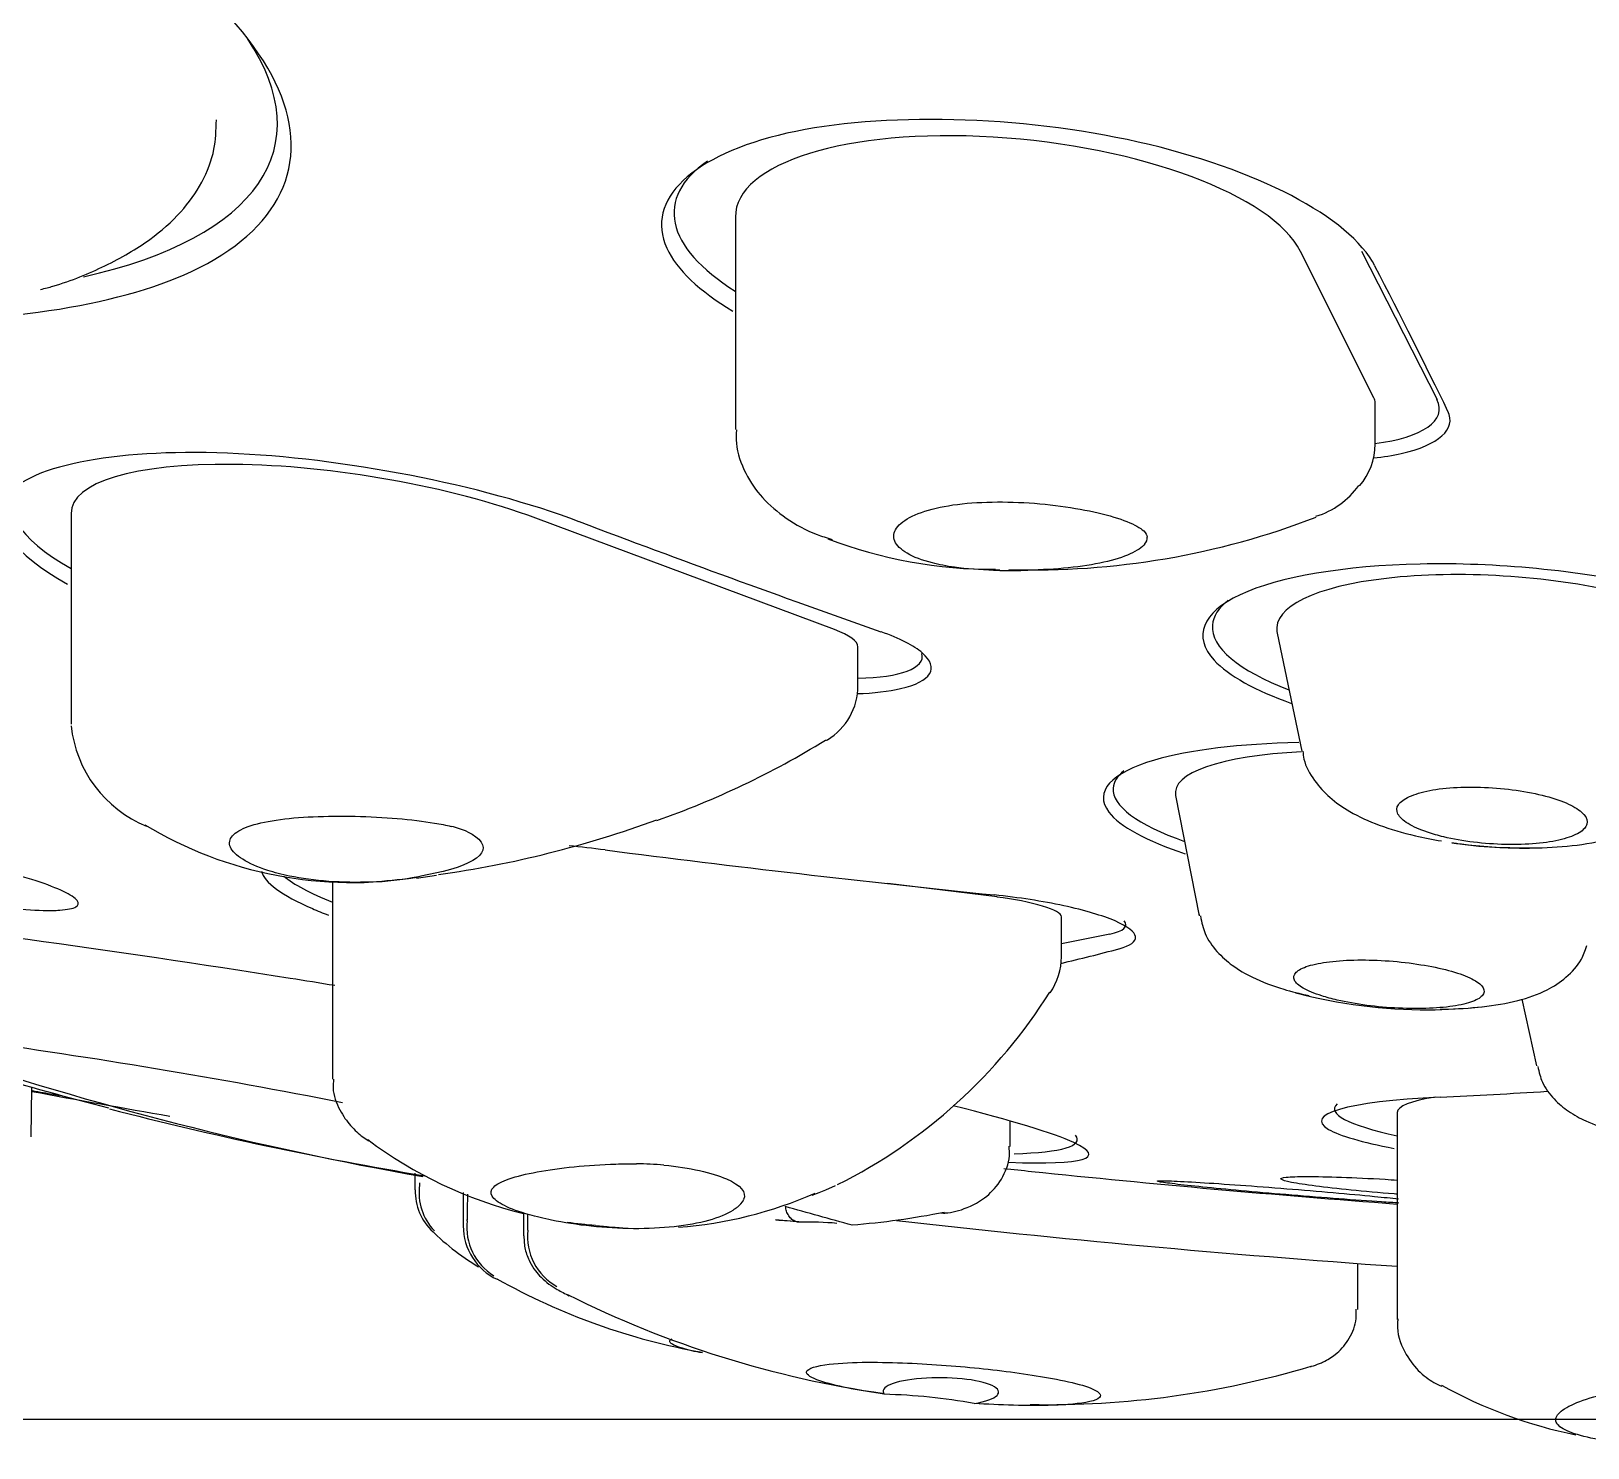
# Model space of a CAD drawing. Header units: millimetres. Extents: x -3207095 to 15275363, y 3702017 to 4798027.
# Drawn here: x 700894.545 to 700897.833, y 4471216.116 to 4471219.108 of the extents above; entities that cross this region are included whole.
import ezdxf

# ---------------------------------------------------------------- set-up
doc = ezdxf.new("R2010")
doc.units = ezdxf.units.MM
doc.linetypes.add('DUZ', pattern=[500, 500])
doc.layers.get('0').update_dxf_attribs({"color": 1, "linetype": 'DUZ'})
doc.layers.add('a_seramik', color=241, linetype='Continuous')
doc.layers.add('a_vitrifiye', color=195, linetype='Continuous')

# ---------------------------------------------------------------- blocks, each defined once
blk = doc.blocks.new('TEPEDUS')
for p, q in [((38591.85, -2208.018), (38591.85, -2209.692)), ((38596.887, -2209.443), (38596.308, -2208.288)), ((38596.788, -2208.287), (38597.385, -2209.456)), ((38596.896, -2209.809), (38596.896, -2209.479)), ((38586.61, -2210.355), (38586.61, -2212.017)), ((38592.632, -2211.271), (38590.276, -2210.393)), ((38593.887, -2210.803), (38593.999, -2210.805)), ((38596.125, -2211.298), (38596.319, -2212.23)), ((38592.817, -2211.713), (38592.817, -2211.408)), ((38595.323, -2212.58), (38595.509, -2213.529)), ((38589.546, -2213.179), (38589.368, -2213.217)), ((38588.672, -2213.254), (38588.672, -2214.817)), ((38589.334, -2213.232), (38589.493, -2213.208)), ((38593.914, -2213.38), (38593.052, -2213.275)), ((38594.422, -2213.851), (38594.422, -2213.536)), ((38594.804, -2213.673), (38594.422, -2213.75)), ((38598.053, -2214.185), (38598.17, -2214.711)), ((38586.296, -2215.273), (38586.301, -2214.886)), ((38594.018, -2215.348), (38594.018, -2215.147)), ((38597.071, -2215.079), (38597.071, -2216.714)), ((38589.321, -2215.558), (38589.321, -2215.69)), ((38589.36, -2215.653), (38589.361, -2215.636)), ((38589.702, -2215.71), (38589.702, -2215.976)), ((38592.456, -2215.733), (38592.512, -2215.71)), ((38592.512, -2215.71), (38592.565, -2215.689)), ((38592.565, -2215.689), (38592.64, -2215.657)), ((38590.18, -2215.871), (38590.18, -2216.053)), ((38590.213, -2216.007), (38590.213, -2215.879)), ((38589.734, -2215.935), (38589.735, -2215.925)), ((38590.213, -2216.009), (38590.213, -2216.007)), ((38592.168, -2215.925), (38592.342, -2215.94)), ((38596.759, -2216.635), (38596.761, -2216.271))]:
    blk.add_line(p, q)
for centre, radius, start, end in [((38596.396, -2209.809), 0.5, 319.0088, 0), ((38596.245, -2209.765), 0.639, 286.8472, 324.7866), ((38594.198, -2204.603), 6.197, 268.2455, 291.1254), ((38593.881, -2207.154), 3.641, 249.0361, 270.3503), ((38595.025, -2210.545), 0.0742, 317.8356, 2.7445), ((38594.01, -2202.824), 7.98, 269.4639, 271.0619), ((38592.317, -2211.713), 0.5, 301.2444, 0), ((38587.572, -2211.927), 0.967, 186.1236, 247.6188), ((38588.941, -2206.255), 6.912, 289.3405, 301.5713), ((38588.826, -2210.109), 3.157, 238.8248, 279.4105), ((38588.351, -2204.954), 8.33, 277.9809, 290.2157), ((38589.452, -2213.502), 0.697, 65.8429, 76.9758), ((38598.082, -2208.994), 4, 261.6513, 270.4459), ((38593.922, -2213.851), 0.5, 325.2941, 0), ((38590.777, -2211.894), 4.199, 296.592, 327.8267), ((38597.301, -2210.27), 4, 255.0312, 270.2588), ((38597.301, -2210.27), 4, 270.2588, 276.2231), ((38594.035, -2187.576), 28.379, 251.4037, 255.4477), ((38578.984, -2264.492), 50.443, 78.8368, 82.2381), ((38593.87, -2190.052), 25.924, 251.249, 260.0358), ((38604.465, -2116.577), 100, 259.534, 260.16769), ((38594.105, -2187.303), 28.665, 255.4718, 260.5477), ((38591.013, -2212.533), 3.447, 233.232, 255.9762), ((38591.061, -2217.845), 2.36, 84.5295, 89.7657), ((38604.465, -2116.577), 99.5, 264.07073, 265.73835), ((38589.746, -2215.707), 0.421, 177.7442, 228.1367), ((38589.792, -2215.713), 0.437, 172.0713, 223.6501), ((39218.853, -2222.411), 629.152, 179.391087, 179.409378), ((38591.149, -2212.676), 3.319, 274.3731, 293.645), ((38591.757, -2215.685), 0.179, 307.3768, 332.8062), ((38578.984, -2264.492), 50.443, 74.1368, 74.7604), ((38592.26, -2209.595), 6.392, 274.5721, 281.1579), ((38590.822, -2214.628), 1.945, 224.2691, 239.1377), ((38590.168, -2215.976), 0.464, 179.9238, 244.7822), ((38590.178, -2215.986), 0.447, 173.3749, 238.5555), ((38590.665, -2216.056), 0.455, 174.03, 240.7895), ((38591.013, -2212.533), 3.447, 261.8479, 265.569), ((38591.149, -2212.676), 3.319, 263.0499, 267.3349), ((38593.894, -2193.609), 22.384, 265.5821, 266.0445), ((38592.433, -2218.417), 2.472, 84.9572, 91.6438), ((38592.476, -2211.944), 5.105, 240.5981, 260.0146), ((38594.162, -2209.276), 8.101, 243.3412, 261.9188), ((38594.307, -2210.069), 7.316, 268.9775, 286.5562), ((38599.256, -2213.89), 3.813, 241.2161, 258.2616), ((38592.896, -2222.082), 4.781, 79.9048, 88.4526)]:
    blk.add_arc(centre, radius, start, end)
for centre, major_axis, ratio, start_param, end_param in [((38582.266, -2206.124), (-5.952, 1.335), 0.360919, 2.490514, 3.504897), ((38594.1, -2208.234), (2.248, -0.25), 0.36555, 0.232611, 3.182218), ((38594.103, -2208.236), (2.735, -0.291), 0.365276, 2.738363, 3.783728), ((38552.322, -2160.584), (46.473, -55.067), 0.105722, 0.393846, 0.436778), ((38596.396, -2209.431), (-0.5, 0.056), 0.36555, 3.182218, 3.374204), ((38596.408, -2209.437), (-0.994, 0.106), 0.365276, 2.121626, 3.375499), ((38588.86, -2210.68), (2.248, -0.353), 0.27549, 0.933337, 3.184812), ((38588.865, -2210.681), (2.717, -0.424), 0.278562, 2.949938, 3.77807), ((38567.338, -2168.993), (58.8, -41.649), 0.351676, -0.932332, -0.8894), ((38594.982, -2206.774), (-2.069, -3.779), 0.675421, 0.341293, 0.356817), ((38597.917, -2211.378), (-1.796, 0.124), 0.293356, 3.059278, 6.283185), ((38597.908, -2211.395), (-2.295, 0.158), 0.293356, 5.971296, 6.283185), ((38592.317, -2211.335), (-0.5, 0.078), 0.27549, 3.184812, 4.07493), ((38597.908, -2211.395), (-2.295, 0.158), 0.293356, 0, 0.762989), ((38597.917, -2211.378), (-1.796, 0.124), 0.293356, 0, 0.082315), ((38592.336, -2211.339), (-0.988, 0.154), 0.278562, 2.122495, 3.257478), ((38592.317, -2211.713), (-0.259, 0.427), 0.196855, 2.987197, 3.141593), ((38597.116, -2212.687), (1.795, -0.137), 0.244201, 2.050651, 3.20912), ((38597.123, -2212.696), (-2.293, 0.175), 0.244201, 6.028619, 6.283185), ((38597.123, -2212.696), (-2.293, 0.175), 0.244201, 0, 0.735636), ((38599.727, -2172.937), (-71.803, 6.037), 0.566185, 1.49417, 1.537102), ((38597.831, -2212.63), (-1.207, 0.083), 0.293356, 1.31443, 1.740418), ((38590.927, -2213.426), (2.726, -0.36), 0.181239, 3.419103, 3.763036), ((38593.922, -2213.473), (-0.5, 0.065), 0.180369, 3.165029, 4.753278), ((38597.045, -2213.621), (1.537, -0.118), 0.244201, 3.178737, 3.20912), ((38593.939, -2213.473), (-0.991, 0.131), 0.181239, 2.655665, 3.326943), ((38556.228, -2154.2), (44.315, -56.818), 0.452925, -0.203757, -0.190271), ((38597.019, -2213.957), (1.206, -0.092), 0.244201, 4.058689, 4.159696), ((38634.333, -2170.57), (-63.052, -34.879), 0.437432, 0.727878, 0.743605), ((38599.323, -2215.186), (-2.747, 0.135), 0.118845, -0.119981, 0.615595), ((38599.321, -2215.187), (-2.25, 0.109), 0.119929, -0.521069, 0.005808), ((38588.513, -2214.399), (-6.034, 0.898), 0.076566, 2.743464, 3.21846), ((38604.465, -2208.915), (27.6, 0), 0.258819, 4.322231, 4.330788), ((38604.465, -2209.25), (28.2, 0), 0.258819, 4.29839, 4.447085), ((38593.471, -2217.283), (0.456, -0.003), 0.243095, -0.954377, 3.348788)]:
    blk.add_ellipse(centre, major_axis=major_axis, ratio=ratio, start_param=start_param, end_param=end_param)
for points, knots in [([(38584.944, -2208.834), (38586.032, -2208.861), (38586.961, -2208.725), (38588.257, -2208.12), (38588.506, -2207.598), (38587.988, -2206.42), (38587.227, -2205.761), (38586.121, -2205.181)], [0.2855218, 0.2855218, 0.2855218, 0.2855218, 0.5, 0.5, 0.75, 0.75, 1, 1, 1, 1]), ([(38586.37, -2208.588), (38586.406, -2208.579), (38586.586, -2208.531), (38586.892, -2208.403), (38587.225, -2208.213), (38587.476, -2207.991), (38587.649, -2207.752), (38587.75, -2207.493), (38587.754, -2207.335), (38587.756, -2207.249)], [0, 0, 0, 0, 0.039443, 0.230219, 0.42646, 0.591914, 0.738961, 0.879844, 1, 1, 1, 1]), ([(38596.895, -2208.402), (38596.695, -2208.017), (38595.96, -2207.635), (38594.096, -2207.215), (38593.002, -2207.188), (38591.511, -2207.524), (38591.136, -2207.882), (38591.386, -2208.43), (38591.568, -2208.601), (38591.829, -2208.758)], [0, 0, 0, 0, 0.25, 0.25, 0.5, 0.5, 0.75, 0.75, 0.8611263, 0.8611263, 0.8611263, 0.8611263]), ([(38596.883, -2209.917), (38596.962, -2209.908), (38597.036, -2209.897), (38597.248, -2209.849), (38597.359, -2209.801), (38597.488, -2209.685), (38597.505, -2209.618), (38597.471, -2209.549)], [0.3838607, 0.3838607, 0.3838607, 0.3838607, 0.5, 0.5, 0.75, 0.75, 1, 1, 1, 1]), ([(38591.859, -2209.694), (38591.857, -2209.734), (38591.851, -2209.845), (38591.923, -2210.043), (38592.06, -2210.241), (38592.253, -2210.402), (38592.443, -2210.509), (38592.57, -2210.546), (38592.615, -2210.559)], [0, 0, 0, 0, 0.08502, 0.282699, 0.473824, 0.678026, 0.90296, 1, 1, 1, 1]), ([(38590.619, -2210.42), (38589.843, -2210.127), (38588.755, -2209.916), (38586.933, -2209.843), (38586.239, -2209.985), (38585.969, -2210.427), (38586.161, -2210.676), (38586.582, -2210.912)], [0, 0, 0, 0, 0.25, 0.25, 0.5, 0.5, 0.6878458, 0.6878458, 0.6878458, 0.6878458]), ([(38593.935, -2210.803), (38593.92, -2210.803), (38593.905, -2210.803), (38593.89, -2210.803), (38593.78, -2210.8), (38593.673, -2210.792), (38593.578, -2210.779), (38593.515, -2210.77), (38593.457, -2210.759), (38593.405, -2210.745), (38593.324, -2210.725), (38593.256, -2210.699), (38593.206, -2210.669), (38593.156, -2210.64), (38593.122, -2210.607), (38593.108, -2210.573), (38593.094, -2210.539), (38593.098, -2210.504), (38593.121, -2210.47), (38593.144, -2210.436), (38593.187, -2210.404), (38593.245, -2210.376), (38593.303, -2210.348), (38593.378, -2210.324), (38593.465, -2210.306), (38593.551, -2210.288), (38593.65, -2210.275), (38593.755, -2210.269), (38593.86, -2210.263), (38593.972, -2210.262), (38594.083, -2210.267), (38594.195, -2210.272), (38594.309, -2210.282), (38594.415, -2210.297), (38594.521, -2210.311), (38594.623, -2210.329), (38594.712, -2210.35), (38594.8, -2210.371), (38594.878, -2210.394), (38594.939, -2210.418), (38595, -2210.443), (38595.045, -2210.468), (38595.071, -2210.493), (38595.088, -2210.509), (38595.098, -2210.525), (38595.099, -2210.541)], [0, 0, 0, 0, 0.010178, 0.010178, 0.010178, 0.084883, 0.084883, 0.084883, 0.133034, 0.133034, 0.133034, 0.207479, 0.207479, 0.207479, 0.281911, 0.281911, 0.281911, 0.356528, 0.356528, 0.356528, 0.431319, 0.431319, 0.431319, 0.505926, 0.505926, 0.505926, 0.580223, 0.580223, 0.580223, 0.654538, 0.654538, 0.654538, 0.729169, 0.729169, 0.729169, 0.803958, 0.803958, 0.803958, 0.878554, 0.878554, 0.878554, 0.952908, 0.952908, 0.952908, 1, 1, 1, 1]), ([(38595.08, -2210.595), (38595.037, -2210.649), (38594.921, -2210.703), (38594.591, -2210.777), (38594.375, -2210.798), (38594.158, -2210.802)], [0, 0, 0, 0, 0.5, 0.5, 1, 1, 1, 1]), ([(38599.541, -2212.07), (38599.713, -2212.033), (38599.86, -2211.986), (38600.274, -2211.793), (38600.351, -2211.602), (38600.01, -2211.231), (38599.597, -2211.051), (38598.508, -2210.805), (38597.846, -2210.741), (38596.659, -2210.766), (38596.136, -2210.854), (38595.832, -2210.996)], [0.4520433, 0.4520433, 0.4520433, 0.4520433, 0.5, 0.5, 0.625, 0.625, 0.75, 0.75, 0.875, 0.875, 1, 1, 1, 1]), ([(38595.832, -2210.996), (38595.529, -2211.137), (38595.457, -2211.327), (38595.738, -2211.633), (38595.952, -2211.751), (38596.238, -2211.853)], [0, 0, 0, 0, 0.125, 0.125, 0.206255, 0.206255, 0.206255, 0.206255]), ([(38592.809, -2211.776), (38592.942, -2211.772), (38593.06, -2211.758), (38593.272, -2211.709), (38593.352, -2211.668), (38593.412, -2211.57), (38593.392, -2211.513), (38593.259, -2211.398), (38593.146, -2211.34), (38592.999, -2211.288)], [0.0524594, 0.0524594, 0.0524594, 0.0524594, 0.25, 0.25, 0.5, 0.5, 0.75, 0.75, 1, 1, 1, 1]), ([(38596.295, -2212.162), (38595.834, -2212.172), (38595.429, -2212.22), (38594.812, -2212.401), (38594.676, -2212.551), (38594.796, -2212.71)], [0.7758074, 0.7758074, 0.7758074, 0.7758074, 0.875, 0.875, 1, 1, 1, 1]), ([(38596.327, -2212.23), (38596.329, -2212.253), (38596.337, -2212.334), (38596.417, -2212.468), (38596.54, -2212.605), (38596.709, -2212.72), (38596.927, -2212.819), (38597.176, -2212.892), (38597.349, -2212.926), (38597.421, -2212.938)], [0, 0, 0, 0, 0.0330823, 0.1351707, 0.2377442, 0.3544028, 0.5036294, 0.6615989, 0.7656539, 0.7656539, 0.7656539, 0.7656539]), ([(38597.919, -2212.989), (38598.028, -2212.992), (38598.226, -2212.997), (38598.541, -2212.969), (38598.823, -2212.911), (38599.049, -2212.823), (38599.223, -2212.696), (38599.337, -2212.566), (38599.364, -2212.476), (38599.373, -2212.444)], [0, 0, 0, 0, 0.154888, 0.332712, 0.519604, 0.69919, 0.824729, 0.946838, 1, 1, 1, 1]), ([(38597.438, -2212.906), (38597.51, -2212.923), (38597.591, -2212.938), (38597.674, -2212.948), (38597.756, -2212.958), (38597.843, -2212.964), (38597.926, -2212.966), (38598.009, -2212.968), (38598.092, -2212.965), (38598.166, -2212.958), (38598.241, -2212.952), (38598.31, -2212.941), (38598.367, -2212.926), (38598.424, -2212.912), (38598.472, -2212.894), (38598.506, -2212.873), (38598.54, -2212.853), (38598.561, -2212.829), (38598.567, -2212.805), (38598.574, -2212.781), (38598.566, -2212.755), (38598.544, -2212.73), (38598.523, -2212.705), (38598.487, -2212.679), (38598.44, -2212.656), (38598.393, -2212.632), (38598.333, -2212.61), (38598.266, -2212.591), (38598.198, -2212.572), (38598.121, -2212.555), (38598.04, -2212.543), (38597.96, -2212.53), (38597.874, -2212.521), (38597.79, -2212.517), (38597.706, -2212.512), (38597.621, -2212.512), (38597.543, -2212.516), (38597.465, -2212.52), (38597.391, -2212.528), (38597.327, -2212.54), (38597.264, -2212.553), (38597.209, -2212.569), (38597.167, -2212.588), (38597.126, -2212.606), (38597.096, -2212.628), (38597.081, -2212.652), (38597.065, -2212.675), (38597.064, -2212.7), (38597.077, -2212.726), (38597.09, -2212.751), (38597.117, -2212.777), (38597.157, -2212.801), (38597.196, -2212.826), (38597.249, -2212.849), (38597.311, -2212.87), (38597.35, -2212.883), (38597.393, -2212.895), (38597.438, -2212.906)], [0, 0, 0, 0, 0.053826, 0.053826, 0.053826, 0.107654, 0.107654, 0.107654, 0.161441, 0.161441, 0.161441, 0.215139, 0.215139, 0.215139, 0.268752, 0.268752, 0.268752, 0.322319, 0.322319, 0.322319, 0.375901, 0.375901, 0.375901, 0.429549, 0.429549, 0.429549, 0.483288, 0.483288, 0.483288, 0.537106, 0.537106, 0.537106, 0.590952, 0.590952, 0.590952, 0.644765, 0.644765, 0.644765, 0.698496, 0.698496, 0.698496, 0.752132, 0.752132, 0.752132, 0.805704, 0.805704, 0.805704, 0.859271, 0.859271, 0.859271, 0.912893, 0.912893, 0.912893, 0.966607, 0.966607, 0.966607, 1, 1, 1, 1]), ([(38589.368, -2213.217), (38589.346, -2213.222), (38589.323, -2213.226), (38589.3, -2213.23), (38589.199, -2213.246), (38589.089, -2213.257), (38588.978, -2213.262), (38588.867, -2213.267), (38588.752, -2213.265), (38588.643, -2213.257), (38588.534, -2213.249), (38588.428, -2213.234), (38588.333, -2213.215), (38588.271, -2213.202), (38588.213, -2213.187), (38588.161, -2213.17), (38588.081, -2213.144), (38588.013, -2213.114), (38587.964, -2213.083), (38587.914, -2213.052), (38587.881, -2213.019), (38587.867, -2212.988), (38587.854, -2212.956), (38587.859, -2212.925), (38587.883, -2212.897), (38587.907, -2212.87), (38587.95, -2212.845), (38588.008, -2212.824), (38588.066, -2212.803), (38588.142, -2212.786), (38588.228, -2212.773), (38588.315, -2212.76), (38588.415, -2212.752), (38588.52, -2212.747), (38588.626, -2212.742), (38588.739, -2212.741), (38588.851, -2212.743), (38588.963, -2212.746), (38589.077, -2212.752), (38589.183, -2212.761), (38589.288, -2212.77), (38589.389, -2212.782), (38589.477, -2212.797), (38589.525, -2212.805), (38589.569, -2212.813), (38589.609, -2212.823)], [0, 0, 0, 0, 0.016983, 0.016983, 0.016983, 0.091686, 0.091686, 0.091686, 0.166193, 0.166193, 0.166193, 0.240527, 0.240527, 0.240527, 0.288658, 0.288658, 0.288658, 0.363397, 0.363397, 0.363397, 0.438145, 0.438145, 0.438145, 0.512725, 0.512725, 0.512725, 0.587007, 0.587007, 0.587007, 0.661346, 0.661346, 0.661346, 0.736008, 0.736008, 0.736008, 0.810795, 0.810795, 0.810795, 0.885366, 0.885366, 0.885366, 0.959712, 0.959712, 0.959712, 1, 1, 1, 1]), ([(38589.737, -2212.866), (38589.842, -2212.915), (38589.882, -2212.976), (38589.813, -2213.088), (38589.705, -2213.139), (38589.546, -2213.179)], [0, 0, 0, 0, 0.5, 0.5, 1, 1, 1, 1]), ([(38586.391, -2213.486), (38586.307, -2213.484), (38586.206, -2213.477), (38586.095, -2213.465), (38585.984, -2213.453), (38585.861, -2213.436), (38585.737, -2213.415), (38585.612, -2213.395), (38585.481, -2213.37), (38585.357, -2213.343), (38585.234, -2213.316), (38585.113, -2213.287), (38585.005, -2213.257), (38584.899, -2213.228), (38584.802, -2213.197), (38584.723, -2213.169), (38584.645, -2213.14), (38584.583, -2213.113), (38584.54, -2213.088), (38584.497, -2213.064), (38584.473, -2213.042), (38584.468, -2213.023), (38584.464, -2213.005), (38584.48, -2212.99), (38584.515, -2212.98), (38584.55, -2212.97), (38584.605, -2212.964), (38584.676, -2212.963), (38584.749, -2212.962), (38584.84, -2212.966), (38584.941, -2212.975), (38585.044, -2212.984), (38585.162, -2212.998), (38585.283, -2213.016), (38585.405, -2213.034), (38585.535, -2213.057), (38585.662, -2213.082), (38585.787, -2213.107), (38585.913, -2213.136), (38586.028, -2213.165), (38586.14, -2213.194), (38586.245, -2213.224), (38586.335, -2213.253), (38586.422, -2213.282), (38586.496, -2213.311), (38586.551, -2213.337), (38586.605, -2213.363), (38586.641, -2213.387), (38586.658, -2213.408), (38586.674, -2213.428), (38586.67, -2213.445), (38586.648, -2213.458), (38586.625, -2213.471), (38586.581, -2213.48), (38586.521, -2213.484), (38586.484, -2213.487), (38586.44, -2213.487), (38586.391, -2213.486)], [0, 0, 0, 0, 0.055682, 0.055682, 0.055682, 0.111364, 0.111364, 0.111364, 0.166973, 0.166973, 0.166973, 0.22165, 0.22165, 0.22165, 0.274962, 0.274962, 0.274962, 0.327117, 0.327117, 0.327117, 0.378823, 0.378823, 0.378823, 0.430939, 0.430939, 0.430939, 0.484136, 0.484136, 0.484136, 0.538648, 0.538648, 0.538648, 0.594155, 0.594155, 0.594155, 0.649878, 0.649878, 0.649878, 0.704902, 0.704902, 0.704902, 0.758633, 0.758633, 0.758633, 0.811089, 0.811089, 0.811089, 0.862851, 0.862851, 0.862851, 0.914761, 0.914761, 0.914761, 0.967569, 0.967569, 0.967569, 1, 1, 1, 1]), ([(38597.51, -2212.952), (38597.521, -2212.954), (38597.644, -2212.972), (38597.788, -2212.988), (38597.905, -2212.989), (38597.919, -2212.989)], [0.8085118, 0.8085118, 0.8085118, 0.8085118, 0.8248617, 0.9819519, 1, 1, 1, 1]), ([(38588.113, -2213.176), (38588.134, -2213.264), (38588.269, -2213.366), (38588.553, -2213.489), (38588.596, -2213.506), (38588.64, -2213.523)], [0.3795183, 0.3795183, 0.3795183, 0.3795183, 0.5, 0.5, 0.5193828, 0.5193828, 0.5193828, 0.5193828]), ([(38594.877, -2213.788), (38594.967, -2213.764), (38595.011, -2213.731), (38595.001, -2213.655), (38594.945, -2213.612), (38594.748, -2213.527), (38594.606, -2213.485), (38594.274, -2213.414), (38594.084, -2213.384), (38593.892, -2213.364)], [0, 0, 0, 0, 0.25, 0.25, 0.5, 0.5, 0.75, 0.75, 1, 1, 1, 1]), ([(38588.69, -2214.079), (38588.573, -2214.06), (38588.455, -2214.041), (38586.921, -2213.797), (38585.524, -2213.607), (38584.47, -2213.496)], [0.729295, 0.729295, 0.729295, 0.729295, 0.75, 0.75, 1, 1, 1, 1]), ([(38595.519, -2213.53), (38595.529, -2213.582), (38595.55, -2213.682), (38595.649, -2213.818), (38595.776, -2213.93), (38595.945, -2214.027), (38596.145, -2214.104), (38596.301, -2214.141), (38596.377, -2214.158)], [0, 0, 0, 0, 0.115223, 0.258017, 0.407559, 0.585212, 0.829826, 1, 1, 1, 1]), ([(38597.41, -2214.265), (38597.419, -2214.265), (38597.534, -2214.263), (38597.752, -2214.25), (38598.021, -2214.204), (38598.232, -2214.132), (38598.402, -2214.023), (38598.521, -2213.898), (38598.553, -2213.805), (38598.566, -2213.764)], [0.3981078, 0.3981078, 0.3981078, 0.3981078, 0.4080608, 0.5328787, 0.6644772, 0.7875118, 0.8714346, 0.9526059, 1, 1, 1, 1]), ([(38596.598, -2214.193), (38596.669, -2214.21), (38596.749, -2214.224), (38596.83, -2214.235), (38596.912, -2214.245), (38596.998, -2214.253), (38597.082, -2214.257), (38597.166, -2214.261), (38597.249, -2214.261), (38597.325, -2214.258), (38597.401, -2214.255), (38597.472, -2214.248), (38597.532, -2214.238), (38597.592, -2214.228), (38597.643, -2214.214), (38597.68, -2214.198), (38597.717, -2214.183), (38597.741, -2214.164), (38597.751, -2214.144), (38597.761, -2214.125), (38597.756, -2214.103), (38597.738, -2214.082), (38597.72, -2214.06), (38597.687, -2214.038), (38597.643, -2214.018), (38597.598, -2213.997), (38597.541, -2213.977), (38597.476, -2213.96), (38597.411, -2213.942), (38597.335, -2213.926), (38597.256, -2213.914), (38597.177, -2213.901), (38597.092, -2213.891), (38597.008, -2213.885), (38596.924, -2213.879), (38596.839, -2213.876), (38596.759, -2213.877), (38596.68, -2213.878), (38596.604, -2213.883), (38596.538, -2213.891), (38596.472, -2213.899), (38596.415, -2213.91), (38596.37, -2213.924), (38596.325, -2213.939), (38596.292, -2213.956), (38596.274, -2213.974), (38596.255, -2213.993), (38596.25, -2214.014), (38596.26, -2214.035), (38596.27, -2214.056), (38596.294, -2214.078), (38596.33, -2214.099), (38596.367, -2214.121), (38596.417, -2214.141), (38596.476, -2214.16), (38596.513, -2214.172), (38596.554, -2214.183), (38596.598, -2214.193)], [0, 0, 0, 0, 0.053778, 0.053778, 0.053778, 0.107553, 0.107553, 0.107553, 0.16138, 0.16138, 0.16138, 0.215224, 0.215224, 0.215224, 0.269025, 0.269025, 0.269025, 0.322741, 0.322741, 0.322741, 0.376368, 0.376368, 0.376368, 0.429939, 0.429939, 0.429939, 0.483513, 0.483513, 0.483513, 0.537145, 0.537145, 0.537145, 0.590867, 0.590867, 0.590867, 0.644672, 0.644672, 0.644672, 0.698517, 0.698517, 0.698517, 0.752341, 0.752341, 0.752341, 0.806089, 0.806089, 0.806089, 0.859743, 0.859743, 0.859743, 0.913323, 0.913323, 0.913323, 0.966885, 0.966885, 0.966885, 1, 1, 1, 1]), ([(38598.179, -2214.716), (38598.19, -2214.763), (38598.212, -2214.855), (38598.307, -2214.98), (38598.427, -2215.08), (38598.575, -2215.158), (38598.715, -2215.211), (38598.819, -2215.234), (38598.853, -2215.241)], [0, 0, 0, 0, 0.124236, 0.286511, 0.450454, 0.639508, 0.900405, 1, 1, 1, 1]), ([(38586.52, -2214.948), (38586.503, -2214.945), (38586.486, -2214.942), (38586.418, -2214.93), (38586.363, -2214.921), (38586.306, -2214.91)], [0.49618261, 0.49618261, 0.49618261, 0.49618261, 0.5, 0.5, 0.51050512, 0.51050512, 0.51050512, 0.51050512]), ([(38588.681, -2214.817), (38588.678, -2214.842), (38588.67, -2214.923), (38588.724, -2215.062), (38588.814, -2215.191), (38588.898, -2215.265), (38588.941, -2215.293), (38588.958, -2215.303)], [0, 0, 0, 0, 0.099628, 0.372658, 0.618373, 0.871753, 1, 1, 1, 1]), ([(38594.008, -2215.473), (38594.604, -2215.496), (38594.784, -2215.44), (38594.358, -2215.243), (38594.029, -2215.143), (38593.569, -2215.028)], [0.0161321, 0.0161321, 0.0161321, 0.0161321, 0.25, 0.25, 0.3926921, 0.3926921, 0.3926921, 0.3926921]), ([(38597.409, -2214.959), (38596.669, -2214.995), (38596.329, -2215.095), (38596.614, -2215.263), (38596.795, -2215.315), (38597.046, -2215.364)], [0, 0, 0, 0, 0.25, 0.25, 0.3553384, 0.3553384, 0.3553384, 0.3553384]), ([(38593.477, -2215.873), (38593.495, -2215.873), (38593.564, -2215.87), (38593.674, -2215.838), (38593.833, -2215.751), (38593.955, -2215.616), (38594.019, -2215.456), (38594.012, -2215.374), (38594.009, -2215.346)], [0, 0, 0, 0, 0.086297, 0.381483, 0.566345, 0.746047, 0.925369, 1, 1, 1, 1]), ([(38591.865, -2215.827), (38591.854, -2215.836), (38591.842, -2215.844), (38591.829, -2215.853), (38591.782, -2215.882), (38591.716, -2215.91), (38591.638, -2215.932), (38591.56, -2215.953), (38591.467, -2215.971), (38591.367, -2215.981), (38591.267, -2215.992), (38591.158, -2215.997), (38591.047, -2215.997), (38590.936, -2215.996), (38590.822, -2215.989), (38590.713, -2215.977), (38590.603, -2215.966), (38590.496, -2215.949), (38590.401, -2215.929), (38590.338, -2215.917), (38590.279, -2215.902), (38590.226, -2215.887), (38590.146, -2215.865), (38590.078, -2215.84), (38590.028, -2215.815), (38589.978, -2215.79), (38589.945, -2215.764), (38589.931, -2215.739), (38589.916, -2215.715), (38589.921, -2215.69), (38589.944, -2215.668), (38589.966, -2215.645), (38590.009, -2215.623), (38590.067, -2215.603), (38590.125, -2215.583), (38590.2, -2215.564), (38590.287, -2215.549), (38590.373, -2215.533), (38590.473, -2215.519), (38590.578, -2215.508), (38590.682, -2215.498), (38590.795, -2215.49), (38590.907, -2215.487), (38590.961, -2215.485), (38591.016, -2215.484), (38591.07, -2215.484)], [0, 0, 0, 0, 0.020954, 0.020954, 0.020954, 0.095655, 0.095655, 0.095655, 0.170151, 0.170151, 0.170151, 0.244485, 0.244485, 0.244485, 0.318961, 0.318961, 0.318961, 0.393704, 0.393704, 0.393704, 0.442384, 0.442384, 0.442384, 0.516672, 0.516672, 0.516672, 0.590957, 0.590957, 0.590957, 0.665312, 0.665312, 0.665312, 0.739991, 0.739991, 0.739991, 0.814775, 0.814775, 0.814775, 0.889333, 0.889333, 0.889333, 0.963676, 0.963676, 0.963676, 1, 1, 1, 1]), ([(38591.286, -2215.495), (38591.492, -2215.515), (38591.666, -2215.555), (38591.893, -2215.653), (38591.941, -2215.709), (38591.915, -2215.766)], [0, 0, 0, 0, 0.5, 0.5, 1, 1, 1, 1]), ([(38597.084, -2215.794), (38597.042, -2215.791), (38596.997, -2215.789), (38596.948, -2215.785), (38596.848, -2215.779), (38596.732, -2215.771), (38596.61, -2215.761), (38596.491, -2215.752), (38596.364, -2215.742), (38596.239, -2215.732), (38596.117, -2215.722), (38595.995, -2215.711), (38595.881, -2215.701), (38595.769, -2215.691), (38595.664, -2215.681), (38595.572, -2215.672), (38595.481, -2215.662), (38595.401, -2215.654), (38595.34, -2215.647), (38595.277, -2215.639), (38595.23, -2215.633), (38595.204, -2215.629), (38595.177, -2215.624), (38595.17, -2215.621), (38595.184, -2215.619), (38595.198, -2215.617), (38595.235, -2215.618), (38595.29, -2215.62), (38595.346, -2215.622), (38595.423, -2215.626), (38595.516, -2215.632), (38595.607, -2215.637), (38595.716, -2215.645), (38595.834, -2215.653), (38595.948, -2215.661), (38596.074, -2215.671), (38596.2, -2215.681), (38596.322, -2215.691), (38596.448, -2215.701), (38596.566, -2215.712), (38596.682, -2215.722), (38596.794, -2215.732), (38596.893, -2215.742), (38596.961, -2215.749), (38597.025, -2215.755), (38597.081, -2215.761)], [0.0855547, 0.0855547, 0.0855547, 0.0855547, 0.1124601, 0.1124601, 0.1124601, 0.1680895, 0.1680895, 0.1680895, 0.2220798, 0.2220798, 0.2220798, 0.2743408, 0.2743408, 0.2743408, 0.3255735, 0.3255735, 0.3255735, 0.3768661, 0.3768661, 0.3768661, 0.429228, 0.429228, 0.429228, 0.4832357, 0.4832357, 0.4832357, 0.5388088, 0.5388088, 0.5388088, 0.5951742, 0.5951742, 0.5951742, 0.6511396, 0.6511396, 0.6511396, 0.705664, 0.705664, 0.705664, 0.7584068, 0.7584068, 0.7584068, 0.8098588, 0.8098588, 0.8098588, 0.8451598, 0.8451598, 0.8451598, 0.8451598]), ([(38597.071, -2215.725), (38597.063, -2215.724), (38597.055, -2215.724), (38597.047, -2215.723), (38596.929, -2215.713), (38596.812, -2215.703), (38596.707, -2215.692), (38596.603, -2215.682), (38596.507, -2215.671), (38596.429, -2215.66), (38596.349, -2215.65), (38596.284, -2215.64), (38596.238, -2215.631), (38596.191, -2215.622), (38596.163, -2215.614), (38596.156, -2215.607), (38596.148, -2215.6), (38596.162, -2215.594), (38596.196, -2215.591), (38596.23, -2215.587), (38596.287, -2215.585), (38596.36, -2215.585), (38596.434, -2215.585), (38596.527, -2215.587), (38596.632, -2215.591), (38596.735, -2215.594), (38596.853, -2215.6), (38596.976, -2215.607), (38597.006, -2215.609), (38597.038, -2215.611), (38597.069, -2215.613)], [0.2152007, 0.2152007, 0.2152007, 0.2152007, 0.2186169, 0.2186169, 0.2186169, 0.2707495, 0.2707495, 0.2707495, 0.3224595, 0.3224595, 0.3224595, 0.3746048, 0.3746048, 0.3746048, 0.4278448, 0.4278448, 0.4278448, 0.4823963, 0.4823963, 0.4823963, 0.5379246, 0.5379246, 0.5379246, 0.5936387, 0.5936387, 0.5936387, 0.6486292, 0.6486292, 0.6486292, 0.6624262, 0.6624262, 0.6624262, 0.6624262]), ([(38592.362, -2215.945), (38592.353, -2215.947), (38592.343, -2215.946), (38592.333, -2215.943), (38592.323, -2215.94), (38592.313, -2215.935), (38592.304, -2215.929), (38592.294, -2215.922), (38592.285, -2215.913), (38592.277, -2215.903), (38592.269, -2215.892), (38592.262, -2215.88), (38592.257, -2215.868), (38592.252, -2215.856), (38592.249, -2215.843), (38592.248, -2215.831), (38592.248, -2215.828), (38592.248, -2215.825), (38592.248, -2215.822)], [0, 0, 0, 0, 0.186961, 0.186961, 0.186961, 0.373219, 0.373219, 0.373219, 0.571373, 0.571373, 0.571373, 0.772393, 0.772393, 0.772393, 0.957721, 0.957721, 0.957721, 1, 1, 1, 1]), ([(38590.182, -2216.053), (38590.183, -2216.093), (38590.187, -2216.158), (38590.223, -2216.254), (38590.269, -2216.327), (38590.321, -2216.386), (38590.382, -2216.437), (38590.457, -2216.484), (38590.505, -2216.508), (38590.539, -2216.525)], [0, 0, 0, 0, 0.153406, 0.301284, 0.422736, 0.524109, 0.652497, 0.790761, 1, 1, 1, 1]), ([(38596.387, -2217.083), (38596.39, -2217.083), (38596.411, -2217.078), (38596.447, -2217.065), (38596.504, -2217.041), (38596.599, -2216.985), (38596.69, -2216.88), (38596.75, -2216.748), (38596.748, -2216.667), (38596.747, -2216.632)], [0, 0, 0, 0, 0.019032, 0.15901, 0.225825, 0.391668, 0.614362, 0.857487, 1, 1, 1, 1]), ([(38597.077, -2216.709), (38597.075, -2216.724), (38597.063, -2216.806), (38597.118, -2216.966), (38597.23, -2217.119), (38597.344, -2217.205), (38597.401, -2217.23), (38597.424, -2217.24)], [0, 0, 0, 0, 0.056209, 0.364328, 0.623865, 0.869505, 1, 1, 1, 1]), ([(38591.59, -2216.977), (38591.532, -2216.966), (38591.477, -2216.954), (38591.432, -2216.94), (38591.406, -2216.933), (38591.383, -2216.924), (38591.365, -2216.915), (38591.348, -2216.907), (38591.335, -2216.897), (38591.333, -2216.888), (38591.331, -2216.882), (38591.334, -2216.876), (38591.343, -2216.87), (38591.345, -2216.868), (38591.348, -2216.867), (38591.351, -2216.865)], [0, 0, 0, 0, 0.0687682, 0.0687682, 0.0687682, 0.1084446, 0.1084446, 0.1084446, 0.1486688, 0.1486688, 0.1486688, 0.1762128, 0.1762128, 0.1762128, 0.1837027, 0.1837027, 0.1837027, 0.1837027]), ([(38593.025, -2217.302), (38592.844, -2217.276), (38592.67, -2217.245), (38592.475, -2217.183), (38592.42, -2217.16), (38592.403, -2217.109), (38592.465, -2217.084), (38592.734, -2217.045), (38592.962, -2217.048), (38593.375, -2217.063), (38593.58, -2217.078), (38593.965, -2217.118), (38594.151, -2217.142), (38594.491, -2217.204), (38594.66, -2217.241), (38594.747, -2217.316), (38594.722, -2217.344), (38594.568, -2217.378), (38594.461, -2217.386), (38594.149, -2217.396), (38593.937, -2217.388), (38593.734, -2217.375)], [0, 0, 0, 0, 0.125, 0.125, 0.1875, 0.1875, 0.25, 0.25, 0.375, 0.375, 0.5, 0.5, 0.625, 0.625, 0.75, 0.75, 0.8125, 0.8125, 0.875, 0.875, 1, 1, 1, 1]), ([(38600.258, -2217.41), (38600.272, -2217.421), (38600.283, -2217.432), (38600.293, -2217.443), (38600.319, -2217.475), (38600.328, -2217.507), (38600.317, -2217.537), (38600.306, -2217.566), (38600.276, -2217.595), (38600.229, -2217.619), (38600.182, -2217.643), (38600.117, -2217.663), (38600.039, -2217.679), (38599.961, -2217.695), (38599.869, -2217.707), (38599.769, -2217.715), (38599.669, -2217.722), (38599.559, -2217.725), (38599.447, -2217.725), (38599.336, -2217.724), (38599.221, -2217.72), (38599.112, -2217.713), (38599.002, -2217.705), (38598.896, -2217.695), (38598.801, -2217.682), (38598.739, -2217.674), (38598.681, -2217.664), (38598.629, -2217.654), (38598.548, -2217.638), (38598.48, -2217.619), (38598.429, -2217.599), (38598.379, -2217.579), (38598.345, -2217.556), (38598.33, -2217.532), (38598.315, -2217.508), (38598.32, -2217.482), (38598.343, -2217.456), (38598.366, -2217.43), (38598.408, -2217.403), (38598.466, -2217.378), (38598.524, -2217.352), (38598.598, -2217.327), (38598.684, -2217.306), (38598.721, -2217.297), (38598.759, -2217.288), (38598.799, -2217.28)], [0, 0, 0, 0, 0.02606, 0.02606, 0.02606, 0.100754, 0.100754, 0.100754, 0.175232, 0.175232, 0.175232, 0.249565, 0.249565, 0.249565, 0.324059, 0.324059, 0.324059, 0.398814, 0.398814, 0.398814, 0.473548, 0.473548, 0.473548, 0.547967, 0.547967, 0.547967, 0.595637, 0.595637, 0.595637, 0.670378, 0.670378, 0.670378, 0.745114, 0.745114, 0.745114, 0.81989, 0.81989, 0.81989, 0.894427, 0.894427, 0.894427, 0.968765, 0.968765, 0.968765, 1, 1, 1, 1])]:
    blk.add_open_spline(points, degree=3, knots=knots)
for points in [[(38594.796, -2212.71), (38594.882, -2212.823), (38595.096, -2212.938), (38595.397, -2213.039)], [(38590.822, -2213.009), (38590.727, -2212.997), (38590.632, -2212.986), (38590.538, -2212.976)], [(38588.932, -2215.287), (38588.936, -2215.29), (38588.94, -2215.293), (38588.944, -2215.295)], [(38593.493, -2215.875), (38593.5, -2215.874), (38593.507, -2215.873), (38593.514, -2215.872)]]:
    blk.add_open_spline(points, degree=3)

msp = doc.modelspace()

# ---------------------------------------------------------------- linework, layer by layer
at = {"layer": 'a_seramik', "color": 253}
msp.add_line((700780.5362, 4471216.1765), (701018.2836, 4471216.1765), dxfattribs=at)

# ---------------------------------------------------------------- block references
at = {"layer": 'a_vitrifiye', "xscale": 0.2677335353767369, "yscale": 0.2677335353767369, "zscale": 0.2677335353767369}
msp.add_blockref('TEPEDUS', (690563.6999, 4471809.8752), dxfattribs=at)

doc.saveas('drawing.dxf')
